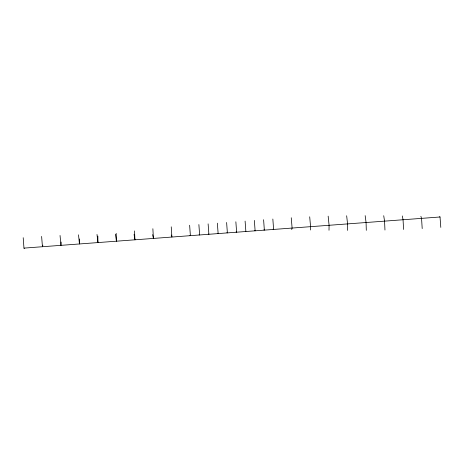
<?xml version="1.0" encoding="UTF-8"?>
<svg xmlns="http://www.w3.org/2000/svg" width="464" height="464" viewBox="0 0 464 464"><rect width="100%" height="100%" fill="white"/><g stroke="black" fill="none" stroke-linecap="round" stroke-linejoin="round"><path stroke-width="0.7" d="M79.518 238.977L79.443 243.96L78.515 234.819M329.005 230.272L329.08 225.289L328.158 216.143M61.184 242.022L60.946 245.346L60.047 235.474M310.352 229.993L310.59 226.67L309.691 216.798M42.845 245.172L42.456 246.732L41.609 236.431M291.711 229.61L292.1 228.056L291.253 217.755M440.8 227.401L440.034 216.99L23.966 248.112L23.2 237.701M439.507 216.734L440.034 216.99M273.076 229.181L273.609 229.436L272.844 219.025M263.83 229.877L264.358 230.127L263.598 219.716M254.585 230.567L255.113 230.823L254.353 220.412M245.34 231.258L245.868 231.513L245.102 221.102M236.095 231.954L236.623 232.203L235.857 221.792M226.85 232.644L227.377 232.893L226.612 222.482M217.599 233.334L218.132 233.589L217.367 223.178M208.353 234.024L208.887 234.279L208.121 223.868M199.108 234.72L199.642 234.97L198.876 224.559M189.863 235.41L190.391 235.66L189.631 225.249M23.942 248.101L24.493 248.368M420.889 216.311L421.544 218.37L422.205 228.578M171.245 234.987L171.9 237.046L171.239 226.838M402.294 215.957L403.054 219.756L403.587 229.448M152.65 234.633L153.41 238.426L152.871 228.735M383.716 215.714L384.557 221.137L384.958 230.028M134.073 234.39L134.92 239.813L134.519 230.921M365.168 215.632L366.067 222.523L366.311 230.335M115.524 234.308L116.423 241.193L116.18 233.38M346.649 215.766L347.577 223.903L347.658 230.399M97.005 234.442L97.933 242.579L97.846 236.083"/></g></svg>
